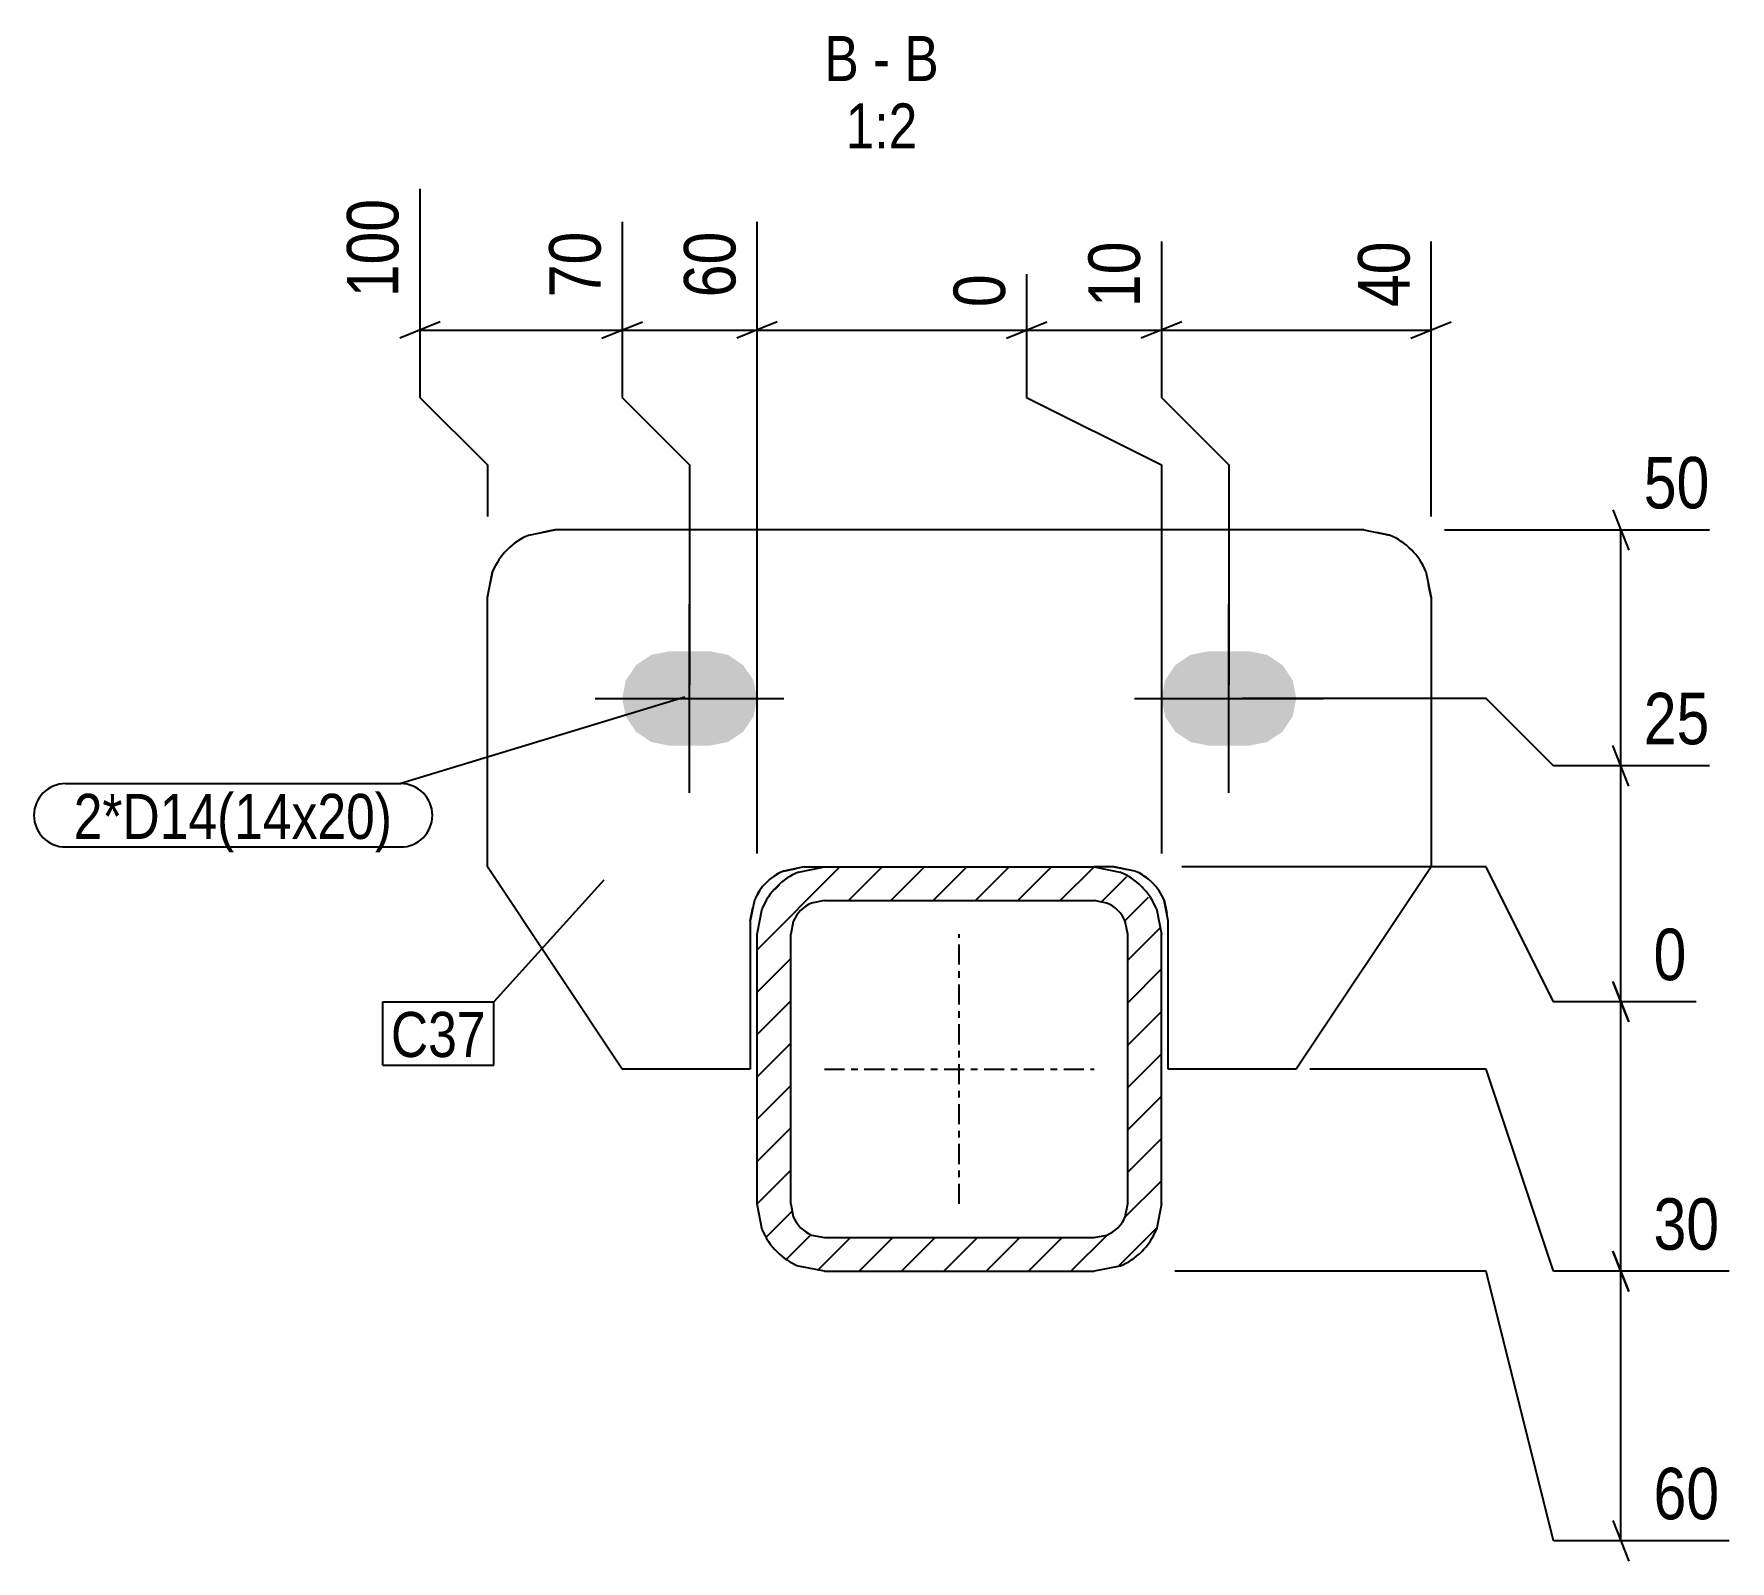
# Model space of a CAD drawing. Header units: millimetres. Extents: x 16 to 28143, y 5 to 650.
# Drawn here: x 11734.5 to 11986.1, y 4.8 to 231.4 of the extents above; entities that cross this region are included whole.
import ezdxf

# ---------------------------------------------------------------- set-up
doc = ezdxf.new("R2010")
doc.units = ezdxf.units.MM
doc.linetypes.add('DXK_LINE_DOT2', pattern=[3.9198, 1.9599, -1.9599])
doc.linetypes.add('DXK_LINE_DOT3', pattern=[5.9187, 2.979, -0.9799, 0.9799, -0.9799])
for name, color, linetype in [('MÅLSÆTNING', 7, 'Continuous'), ('STÅL', 7, 'Continuous'), ('TEKST', 7, 'Continuous')]:
    doc.layers.add(name, color=color, linetype=linetype)
doc.styles.add('Arial Narrow', font='ARIALN.TTF', dxfattribs={"height": 0.2})

msp = doc.modelspace()

# ---------------------------------------------------------------- hatches: boundary and pattern name
at = {"layer": 'STÅL', "linetype": 'Continuous'}
for points in [[(11834.78, 139.8), (11828.78, 139.8), (11826.1, 139.27), (11823.83, 137.75), (11822.31, 135.48), (11821.78, 132.8), (11822.31, 130.12), (11823.83, 127.85), (11826.1, 126.33), (11828.78, 125.8), (11834.78, 125.8), (11837.46, 126.33), (11839.73, 127.85), (11841.25, 130.12), (11841.78, 132.8), (11841.25, 135.48), (11839.73, 137.75), (11837.46, 139.27)], [(11914.78, 139.8), (11908.78, 139.8), (11906.1, 139.27), (11903.83, 137.75), (11902.31, 135.48), (11901.78, 132.8), (11902.31, 130.12), (11903.83, 127.85), (11906.1, 126.33), (11908.78, 125.8), (11914.78, 125.8), (11917.46, 126.33), (11919.73, 127.85), (11921.25, 130.12), (11921.78, 132.8), (11921.25, 135.48), (11919.73, 137.75), (11917.46, 139.27)]]:
    msp.add_hatch(color=96, dxfattribs=at).paths.add_polyline_path(points)
h = msp.add_hatch(dxfattribs=at)
h.set_pattern_fill('', scale=1.4, style=0, pattern_type=0)
h.set_pattern_definition([(45, (11841.7763, 57.8), (-3.1431, 3.1431), [])])
h.paths.add_polyline_path([(11841.78, 97.8), (11841.78, 57.8), (11842.54, 53.97), (11844.71, 50.73), (11847.95, 48.56), (11851.78, 47.8), (11891.78, 47.8), (11895.6, 48.56), (11898.85, 50.73), (11901.02, 53.97), (11901.78, 57.8), (11901.78, 97.8), (11901.02, 101.63), (11898.85, 104.87), (11895.6, 107.04), (11891.78, 107.8), (11851.78, 107.8), (11847.95, 107.04), (11844.71, 104.87), (11842.54, 101.63)])
h.paths.add_polyline_path([(11848.24, 101.34), (11849.86, 102.42), (11851.78, 102.8), (11891.78, 102.8), (11893.69, 102.42), (11895.31, 101.34), (11896.4, 99.71), (11896.78, 97.8), (11896.78, 57.8), (11896.4, 55.89), (11895.31, 54.26), (11893.69, 53.18), (11891.78, 52.8), (11851.78, 52.8), (11849.86, 53.18), (11848.24, 54.26), (11847.16, 55.89), (11846.78, 57.8), (11846.78, 97.8), (11847.16, 99.71)])

# ---------------------------------------------------------------- linework, layer by layer
at = {"layer": 'MÅLSÆTNING', "color": 7, "linetype": 'Continuous'}
for p, q in [((11791.78, 208.41), (11791.78, 177.47)), ((11821.78, 203.53), (11821.78, 177.47)), ((11821.78, 203.53), (11821.78, 177.47)), ((11841.78, 109.8), (11841.78, 203.53)), ((11841.78, 109.8), (11841.78, 203.53)), ((11901.78, 200.62), (11901.78, 177.47)), ((11901.78, 200.62), (11901.78, 177.47)), ((11941.78, 159.8), (11941.78, 200.62)), ((11881.78, 195.74), (11881.78, 177.47)), ((11881.78, 195.74), (11881.78, 177.47)), ((11794.78, 188.67), (11788.78, 186.27)), ((11791.78, 187.47), (11821.78, 187.47)), ((11818.78, 186.27), (11824.78, 188.67)), ((11818.78, 186.27), (11824.78, 188.67)), ((11821.78, 187.47), (11841.78, 187.47)), ((11844.78, 188.67), (11838.78, 186.27)), ((11844.78, 188.67), (11838.78, 186.27)), ((11841.78, 187.47), (11881.78, 187.47)), ((11878.78, 186.27), (11884.78, 188.67)), ((11878.78, 186.27), (11884.78, 188.67)), ((11881.78, 187.47), (11901.78, 187.47)), ((11904.78, 188.67), (11898.78, 186.27)), ((11904.78, 188.67), (11898.78, 186.27)), ((11901.78, 187.47), (11941.78, 187.47)), ((11938.78, 186.27), (11944.78, 188.67)), ((11791.78, 177.47), (11801.78, 167.47)), ((11821.78, 177.47), (11831.78, 167.47)), ((11821.78, 177.47), (11831.78, 167.47)), ((11881.78, 177.47), (11901.78, 167.47)), ((11881.78, 177.47), (11901.78, 167.47)), ((11901.78, 177.47), (11911.78, 167.47)), ((11901.78, 177.47), (11911.78, 167.47)), ((11801.78, 167.47), (11801.78, 159.8)), ((11831.78, 167.47), (11831.78, 134.8)), ((11831.78, 167.47), (11831.78, 134.8)), ((11901.78, 167.47), (11901.78, 109.8)), ((11901.78, 167.47), (11901.78, 109.8)), ((11911.78, 167.47), (11911.78, 134.8)), ((11911.78, 167.47), (11911.78, 134.8)), ((11968.73, 160.8), (11971.13, 154.8)), ((11943.78, 157.8), (11983.08, 157.8)), ((11969.93, 122.8), (11969.93, 157.8)), ((11949.93, 132.8), (11913.78, 132.8)), ((11949.93, 132.8), (11913.78, 132.8)), ((11959.93, 122.8), (11949.93, 132.8)), ((11959.93, 122.8), (11949.93, 132.8)), ((11971.13, 119.8), (11968.73, 125.8)), ((11971.13, 119.8), (11968.73, 125.8)), ((11983.08, 122.8), (11959.93, 122.8)), ((11983.08, 122.8), (11959.93, 122.8)), ((11969.93, 87.8), (11969.93, 122.8)), ((11949.93, 107.8), (11904.78, 107.8)), ((11949.93, 107.8), (11904.78, 107.8)), ((11959.93, 87.8), (11949.93, 107.8)), ((11959.93, 87.8), (11949.93, 107.8)), ((11968.73, 90.8), (11971.13, 84.8)), ((11971.13, 84.8), (11968.73, 90.8)), ((11981.12, 87.8), (11959.93, 87.8)), ((11981.12, 87.8), (11959.93, 87.8)), ((11969.93, 47.8), (11969.93, 87.8)), ((11949.93, 77.8), (11923.78, 77.8)), ((11949.93, 77.8), (11923.78, 77.8)), ((11959.93, 47.8), (11949.93, 77.8)), ((11959.93, 47.8), (11949.93, 77.8)), ((11968.73, 50.8), (11971.13, 44.8)), ((11971.13, 44.8), (11968.73, 50.8)), ((11949.93, 47.8), (11903.78, 47.8)), ((11959.93, 7.8), (11949.93, 47.8)), ((11985.99, 47.8), (11959.93, 47.8)), ((11985.99, 47.8), (11959.93, 47.8)), ((11969.93, 7.8), (11969.93, 47.8)), ((11968.73, 10.8), (11971.13, 4.8)), ((11985.99, 7.8), (11959.93, 7.8))]:
    msp.add_line(p, q, dxfattribs=at)
at = {"layer": 'STÅL', "color": 2, "linetype": 'Continuous'}
for p, q in [((11807.95, 157.04), (11811.78, 157.8)), ((11931.78, 157.8), (11811.78, 157.8)), ((11931.78, 157.8), (11935.6, 157.04)), ((11801.78, 147.8), (11802.54, 151.63)), ((11941.02, 151.62), (11941.78, 147.8)), ((11801.78, 107.8), (11801.78, 147.8)), ((11941.78, 147.8), (11941.78, 107.8)), ((11821.78, 77.8), (11801.78, 107.8)), ((11848.78, 107.8), (11845.72, 107.19)), ((11847.95, 107.04), (11851.78, 107.8)), ((11848.78, 107.8), (11851.77, 107.8)), ((11851.78, 107.8), (11891.78, 107.8)), ((11891.78, 107.8), (11895.6, 107.04)), ((11894.78, 107.8), (11891.79, 107.8)), ((11897.84, 107.19), (11894.78, 107.8)), ((11941.78, 107.8), (11921.78, 77.8)), ((11841.39, 102.86), (11840.78, 99.8)), ((11841.78, 97.8), (11842.54, 101.63)), ((11851.78, 102.8), (11849.86, 102.42)), ((11851.78, 102.8), (11891.78, 102.8)), ((11893.69, 102.42), (11891.78, 102.8)), ((11901.02, 101.63), (11901.78, 97.8)), ((11902.78, 99.8), (11902.17, 102.86)), ((11840.78, 99.8), (11840.78, 77.8)), ((11847.16, 99.71), (11846.78, 97.8)), ((11896.78, 97.8), (11896.4, 99.71)), ((11902.78, 77.8), (11902.78, 99.8)), ((11841.78, 57.8), (11841.78, 97.8)), ((11846.78, 57.8), (11846.78, 97.8)), ((11896.78, 57.8), (11896.78, 97.8)), ((11901.78, 57.8), (11901.78, 97.8)), ((11840.78, 77.8), (11821.78, 77.8)), ((11921.78, 77.8), (11902.78, 77.8)), ((11842.54, 53.97), (11841.78, 57.8)), ((11846.78, 57.8), (11847.16, 55.89)), ((11896.4, 55.89), (11896.78, 57.8)), ((11901.78, 57.8), (11901.02, 53.97)), ((11849.86, 53.18), (11851.78, 52.8)), ((11891.78, 52.8), (11893.69, 53.18)), ((11851.78, 52.8), (11891.78, 52.8)), ((11851.78, 47.8), (11847.95, 48.56)), ((11895.6, 48.56), (11891.78, 47.8)), ((11851.78, 47.8), (11891.78, 47.8))]:
    msp.add_line(p, q, dxfattribs=at)
at = {"layer": 'STÅL', "color": 7, "linetype": 'DXK_LINE_DOT2'}
for p, q in [((11811.78, 157.8), (11807.95, 157.04)), ((11935.6, 157.04), (11931.78, 157.8)), ((11802.54, 151.63), (11801.78, 147.8)), ((11941.78, 147.8), (11941.02, 151.62)), ((11845.72, 107.19), (11848.78, 107.8)), ((11851.77, 107.8), (11891.79, 107.8)), ((11894.78, 107.8), (11897.84, 107.19)), ((11840.78, 99.8), (11841.39, 102.86)), ((11902.17, 102.86), (11902.78, 99.8))]:
    msp.add_line(p, q, dxfattribs=at)
at = {"layer": 'STÅL', "color": 96, "linetype": 'Continuous'}
for p, q in [((11831.78, 118.8), (11831.78, 146.8)), ((11911.78, 118.8), (11911.78, 146.8)), ((11817.78, 132.8), (11845.78, 132.8)), ((11897.78, 132.8), (11925.78, 132.8))]:
    msp.add_line(p, q, dxfattribs=at)
at = {"layer": 'STÅL', "color": 7, "linetype": 'DXK_LINE_DOT3'}
for p, q in [((11871.78, 57.8), (11871.78, 97.8)), ((11851.78, 77.8), (11891.78, 77.8))]:
    msp.add_line(p, q, dxfattribs=at)
at = {"layer": 'STÅL', "color": 2, "linetype": 'Continuous'}
for centre, radius, start, end in [((11811.78, 147.8), 10, 112.4997, 157.4999), ((11931.78, 147.8), 10, 22.4999, 67.4997), ((11848.78, 99.8), 8, 112.499, 157.498), ((11851.78, 97.8), 10, 112.5, 157.5), ((11891.78, 97.8), 10, 22.5, 67.5), ((11894.78, 99.8), 8, 22.4976, 67.4988), ((11851.78, 97.8), 5, 112.5, 157.5), ((11891.78, 97.8), 5, 22.5, 67.5), ((11851.78, 57.8), 5, 202.5, 247.5), ((11891.78, 57.8), 5, 292.5, 337.5), ((11851.78, 57.8), 10, 202.5, 247.5), ((11891.78, 57.8), 10, 292.5, 337.5)]:
    msp.add_arc(centre, radius, start, end, dxfattribs=at)
at = {"layer": 'STÅL', "color": 7, "linetype": 'DXK_LINE_DOT2'}
for centre, radius, start, end in [((11811.78, 147.8), 10, 112.4997, 157.4999), ((11931.78, 147.8), 10, 22.4999, 67.4997), ((11848.78, 99.8), 8, 112.499, 157.498), ((11894.78, 99.8), 8, 22.4976, 67.4988)]:
    msp.add_arc(centre, radius, start, end, dxfattribs=at)

# ---------------------------------------------------------------- wipeouts: each hides what was drawn before it
at = {"color": 0, "linetype": 'Continuous'}
for points, layer in [([(11790.18, 208.55), (11778.98, 208.55), (11778.98, 190.73), (11790.18, 190.73)], 'MÅLSÆTNING'), ([(11820.18, 203.68), (11808.98, 203.68), (11808.98, 190.73), (11820.18, 190.73)], 'MÅLSÆTNING'), ([(11840.18, 203.68), (11828.98, 203.68), (11828.98, 190.73), (11840.18, 190.73)], 'MÅLSÆTNING'), ([(11981.26, 89.4), (11981.26, 100.6), (11973.18, 100.6), (11973.18, 89.4)], 'MÅLSÆTNING'), ([(11986.13, 49.4), (11986.13, 60.6), (11973.18, 60.6), (11973.18, 49.4)], 'MÅLSÆTNING'), ([(11986.13, 9.4), (11986.13, 20.6), (11973.18, 20.6), (11973.18, 9.4)], 'MÅLSÆTNING'), ([(11856.88, 224.41), (11856.88, 231.41), (11851.77, 231.41), (11851.77, 224.41)], 'TEKST'), ([(11861.53, 224.41), (11861.53, 231.41), (11858.98, 231.41), (11858.98, 224.41)], 'TEKST'), ([(11868.74, 224.41), (11868.74, 231.41), (11863.63, 231.41), (11863.63, 224.41)], 'TEKST'), ([(11865.59, 214.41), (11865.59, 221.41), (11854.92, 221.41), (11854.92, 214.41)], 'TEKST')]:
    msp.add_wipeout(points, dxfattribs=at).dxf.layer = layer
at = {"color": 0}
msp.add_wipeout([(11787.72, 111.96), (11787.72, 118.96), (11740.41, 118.96), (11740.41, 111.96)], dxfattribs=at).dxf.layer = 'TEKST'

# ---------------------------------------------------------------- next in the draw order: texts
at = {"layer": 'MÅLSÆTNING', "color": 3, "linetype": 'Continuous', "style": 'Arial Narrow'}
for s, p in [('100', (11788.58, 192.33)), ('70', (11818.58, 192.33)), ('60', (11838.58, 192.33))]:
    msp.add_text(s, height=7.635, rotation=90.0002, dxfattribs=at).set_placement(p)
for s, height, p in [('0', 7.64, (11974.78, 91)), ('30', 7.635, (11974.78, 51)), ('60', 7.635, (11974.78, 11))]:
    msp.add_text(s, height=height, dxfattribs=at).set_placement(p)
at = {"layer": 'TEKST', "color": 3, "linetype": 'Continuous', "style": 'Arial Narrow'}
for s, height, p in [('B', 6.68, (11851.77, 224.41)), ('B', 6.68, (11863.63, 224.41)), ('-', 6.68, (11858.98, 224.41)), ('1:2', 6.681, (11854.92, 214.41))]:
    msp.add_text(s, height=height, dxfattribs=at).set_placement(p)

# ---------------------------------------------------------------- next in the draw order: wipeouts: each hides what was drawn before it
at = {"color": 0, "linetype": 'Continuous'}
for points in [[(11900.18, 202.22), (11888.98, 202.22), (11888.98, 189.27), (11900.18, 189.27)], [(11940.18, 202.22), (11928.98, 202.22), (11928.98, 189.27), (11940.18, 189.27)], [(11880.18, 197.34), (11868.98, 197.34), (11868.98, 189.27), (11880.18, 189.27)], [(11984.68, 159.4), (11984.68, 170.6), (11971.73, 170.6), (11971.73, 159.4)], [(11984.68, 124.4), (11984.68, 135.6), (11971.73, 135.6), (11971.73, 124.4)]]:
    msp.add_wipeout(points, dxfattribs=at).dxf.layer = 'MÅLSÆTNING'
at = {"color": 0}
for points in [[(11787.72, 111.96), (11787.72, 118.96), (11740.41, 118.96), (11740.41, 111.96)], [(11801.53, 79.6), (11801.53, 86.6), (11787.47, 86.6), (11787.47, 79.6)]]:
    msp.add_wipeout(points, dxfattribs=at).dxf.layer = 'TEKST'

# ---------------------------------------------------------------- next in the draw order: linework, layer by layer
at = {"layer": 'TEKST', "color": 7, "linetype": 'Continuous'}
for p, q in [((11831.08, 132.97), (11788.92, 120.16)), ((11739.21, 120.16), (11788.92, 120.16)), ((11739.21, 110.76), (11788.92, 110.76))]:
    msp.add_line(p, q, dxfattribs=at)
for centre, start, end in [((11739.21, 115.46), 90, 270), ((11788.92, 115.46), 270, 90)]:
    msp.add_arc(centre, 4.7, start, end, dxfattribs=at)

# ---------------------------------------------------------------- next in the draw order: texts
at = {"layer": 'MÅLSÆTNING', "color": 3, "linetype": 'Continuous', "style": 'Arial Narrow'}
for s, height, p in [('10', 7.635, (11898.58, 190.87)), ('40', 7.635, (11938.58, 190.87)), ('0', 7.64, (11878.58, 190.87))]:
    msp.add_text(s, height=height, rotation=90.0002, dxfattribs=at).set_placement(p)
for s, p in [('50', (11973.33, 161)), ('25', (11973.33, 126))]:
    msp.add_text(s, height=7.635, dxfattribs=at).set_placement(p)
at = {"layer": 'TEKST', "color": 3, "style": 'Arial Narrow'}
msp.add_text('2*D14(14x20)', height=6.681, dxfattribs=at).set_placement((11740.41, 111.96))

# ---------------------------------------------------------------- next in the draw order: wipeouts: each hides what was drawn before it
at = {"color": 0}
msp.add_wipeout([(11801.53, 79.6), (11801.53, 86.6), (11787.47, 86.6), (11787.47, 79.6)], dxfattribs=at).dxf.layer = 'TEKST'

# ---------------------------------------------------------------- next in the draw order: linework, layer by layer
at = {"layer": 'TEKST', "color": 7, "linetype": 'Continuous'}
for p, q in [((11819.03, 105.85), (11802.73, 87.8)), ((11786.27, 87.8), (11802.73, 87.8)), ((11786.27, 78.4), (11786.27, 87.8)), ((11802.73, 78.4), (11802.73, 87.8)), ((11786.27, 78.4), (11802.73, 78.4))]:
    msp.add_line(p, q, dxfattribs=at)

# ---------------------------------------------------------------- next in the draw order: texts
at = {"layer": 'TEKST', "color": 3, "style": 'Arial Narrow'}
msp.add_text('C37', height=6.681, dxfattribs=at).set_placement((11787.47, 79.6))

doc.saveas('drawing.dxf')
